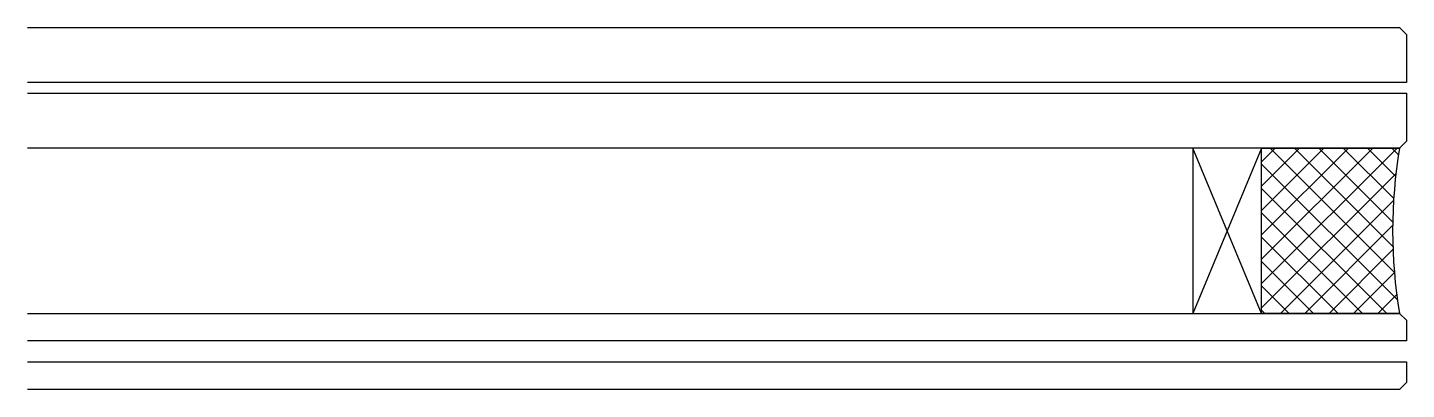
# Model space of a CAD drawing. Header units: millimetres. Extents: x 0 to 100, y 0 to 26.3.
import ezdxf

# ---------------------------------------------------------------- set-up
doc = ezdxf.new("R2010")
doc.units = ezdxf.units.MM
doc.header["$MEASUREMENT"] = 0
doc.layers.add('2-0', color=2, linetype='Continuous', true_color=0xffff00)
doc.layers.add('3-0', color=3, linetype='Continuous')

msp = doc.modelspace()

# ---------------------------------------------------------------- hatches: boundary and pattern name
at = {"layer": '3-0'}
h = msp.add_hatch(dxfattribs=at)
h.set_pattern_fill('ANSI37', color=256, scale=10, style=0)
h.set_pattern_definition([(45, (-7.8147, 35.893), (-0.883883, 0.883883), []), (135, (-7.8147, 35.893), (-0.883883, -0.883883), [])])
edge = h.paths.add_edge_path()
edge.add_line((89.5, 5.52), (89.5, 17.52))
edge.add_line((89.5, 17.52), (99.5, 17.52))
edge.add_arc((135.25, 11.52), 36.25, 170.4727, 189.5273)
edge.add_line((99.5, 5.52), (89.5, 5.52))

# ---------------------------------------------------------------- linework, layer by layer
for points in [[(0, 26.28), (99.5, 26.28), (100, 25.78), (100, 22.28), (0, 22.28)], [(0, 21.52), (100, 21.52), (100, 18.02), (99.5, 17.52), (0, 17.52)], [(0, 5.52), (99.5, 5.52), (100, 5.02), (100, 3.52), (0, 3.52)], [(0, 2), (100, 2), (100, 0.5), (99.5, 0), (0, 0)]]:
    msp.add_lwpolyline(points)
at = {"layer": '2-0'}
msp.add_lwpolyline([(84.5, 5.52), (89.5, 5.52), (89.5, 17.52), (84.5, 17.52)], close=True, dxfattribs=at)
msp.add_lwpolyline([(89.5, 5.52), (89.5, 17.52), (99.5, 17.52, 0.08333), (99.5, 5.52)], format="xyb", close=True, dxfattribs=at)
at = {"layer": '3-0'}
for p, q in [((89.5, 17.52), (84.5, 5.52)), ((89.5, 5.52), (84.5, 17.52))]:
    msp.add_line(p, q, dxfattribs=at)

doc.saveas('drawing.dxf')
